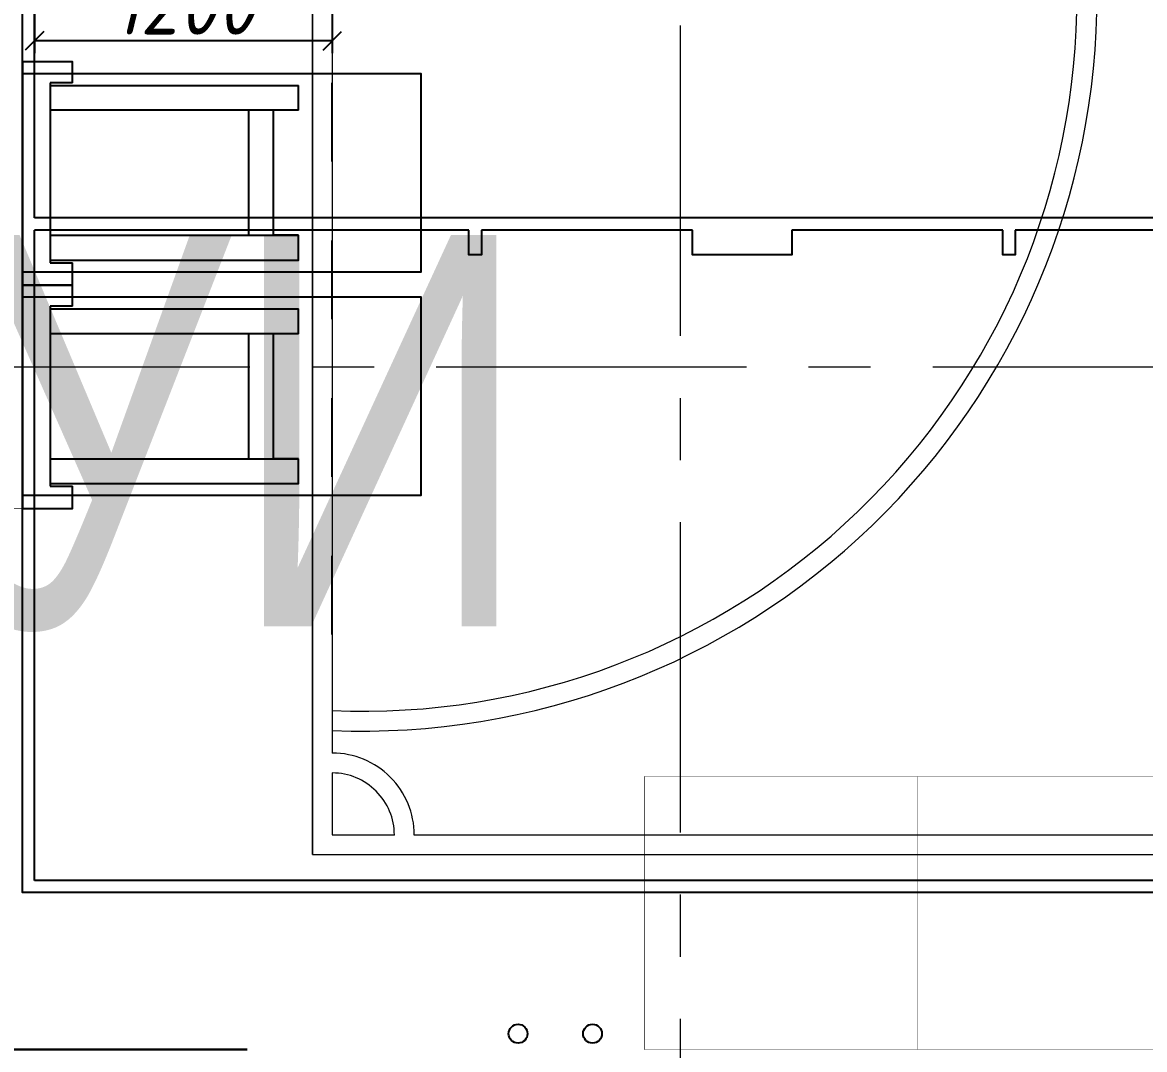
# Model space of a CAD drawing. Header units: millimetres. Extents: x -13407 to 8063098, y -54153 to 109271.
# Drawn here: x 29770 to 34289, y 60645 to 64781 of the extents above; entities that cross this region are included whole.
import ezdxf
from ezdxf.enums import TextEntityAlignment as Align

# ---------------------------------------------------------------- set-up
doc = ezdxf.new("R2018")
doc.units = ezdxf.units.MM
doc.linetypes.add('CENTER', pattern=[2, 1.25, -0.25, 0.25, -0.25])
doc.linetypes.add('Штрих', pattern=[6.35, 3.175, -3.175])
doc.layers.get('Defpoints').update_dxf_attribs({"color": 6})
for name, color, linetype, lineweight in [('АР_Маркер экспликации', 239, 'Continuous', 13), ('АР_Номер помещения', 1, 'Continuous', 25), ('АР_Оси', 193, 'Continuous', 9), ('АР_Помещения_площадь', 19, 'Continuous', 9), ('АР_Сущ Несущая стена', 202, 'Continuous', 30), ('ТХ_разметка минифутбол', 7, 'Continuous', 9)]:
    doc.layers.add(name, color=color, linetype=linetype, lineweight=lineweight)
doc.layers.add('АР_Названия помещений', color=124, linetype='Continuous', lineweight=5, plot=False)
doc.layers.add('ТХ_Задание КР', color=7, linetype='Continuous', true_color=0x9a5430)
doc.layers.add('ТХ_обор_спорт', color=5, linetype='Continuous')
doc.layers.add('ТХ_разметка баскетбол', color=7, linetype='Continuous')
doc.styles.add('ISOCPEUR', font='isocpeur.ttf', dxfattribs={"width": 0.7})
doc.styles.add('ISOCPEUR_I_2', font='isocpeui.ttf', dxfattribs={"width": 0.9})
doc.styles.get("Standard").update_dxf_attribs({"font": 'arial.ttf'})
doc.dimstyles.new('BY  ARTEM 250', dxfattribs={"dimtxt": 250, "dimasz": 75, "dimexe": 50, "dimexo": 0, "dimgap": 25, "dimtad": 1, "dimdec": 0, "dimrnd": 50, "dimzin": 12, "dimdsep": 46, "dimtxsty": 'ISOCPEUR_I_2', "dimblk": 'OBLIQUE', "dimcen": 50, "dimclrd": 256, "dimclre": 256, "dimclrt": 256, "dimazin": 2, "dimtfac": 1, "dimtdec": 0, "dimtix": 1, "dimtmove": 0, "dimatfit": 0, "dimldrblk": 'OBLIQUE', "dimfxl": 1, "dimlwd": -1, "dimlwe": -1, "dimarcsym": 0})

# ---------------------------------------------------------------- blocks, each defined once
blk = doc.blocks.new('*U608')
at = {"layer": 'Defpoints', "color": 7}
blk.add_line((1910.9, -2207.8), (1488.5, -2207.8), dxfattribs=at)
at = {"layer": 'АР_Номер помещения', "color": 7}
blk.add_circle((-30.8, -1656.5), 400, dxfattribs=at)
at = {"layer": 'Defpoints', "color": 7, "style": 'ISOCPEUR', "width": 0.7, "flags": 1}
blk.add_attdef('КАТЕГОРИЯ', (-499.2, -2092.2), '', height=250, dxfattribs=at)
at = {"layer": 'Defpoints', "color": 7, "style": 'ISOCPEUR', "width": 0.7}
blk.add_attdef('ПЛОЩАДЬ_ПОМЕЩЕНИЯ', text='', height=200, dxfattribs=at).set_placement((1915.7, -1961.3), align=Align.MIDDLE_RIGHT)
at = {"layer": 'АР_Номер помещения', "color": 7, "style": 'ISOCPEUR', "width": 0.7}
blk.add_attdef('НОМЕР_ПОМЕЩЕНИЯ', text='', height=300, dxfattribs=at).set_placement((-30.8, -1656.5), align=Align.MIDDLE_CENTER)
at = {"layer": 'АР_Помещения_площадь', "color": 7, "lineweight": 30, "width": 0.7, "flags": 104}
blk.add_attdef('ИМЯ_ПОМЕЩЕНИЯ', text='', height=100, dxfattribs=at).set_placement((157.6, 1217.1), align=Align.MIDDLE_CENTER)
blk = doc.blocks.new('спорт инвентарь 1')
blk.add_lwpolyline([(-52.9, 0), (-852.4, 0), (-852.4, 1604.1), (-52.9, 1604.1)], close=True)
for points in [[(-804.7, 111.2), (-804.7, 1111.8)], [(-704.1, 1111.8), (-804.7, 1111.8)], [(-704.1, 1111.8), (-704.1, 111.2)], [(-201.2, 1111.8), (-201.2, 1011.2), (-704.1, 1011.2), (-704.1, 910.6), (-201.2, 910.6)], [(-201.2, 111.2), (-201.2, 1111.8)], [(-100.6, 111.2), (-100.6, 1111.8), (-201.2, 1111.8)], [(-815.3, 201.2), (-900, 201.2), (-900, 0), (0, 0), (0, 201.2), (-90, 201.2)], [(-815.3, 201.2), (-815.3, 111.2)], [(-90, 111.2), (-90, 201.2)], [(-815.3, 111.2), (-90, 111.2)]]:
    blk.add_lwpolyline(points)
blk = doc.blocks.new('_Oblique')
at = {"color": 0, "linetype": 'ByBlock', "lineweight": -2}
blk.add_line((-0.5, -0.5), (0.5, 0.5), dxfattribs=at)
blk = doc.blocks.new('*D149')
at = {"layer": 'Defpoints', "color": 0, "transparency": 16777216}
for p in [(-10976.9, -1300), (-9776.9, -1300), (-10976.9, -1687.4)]:
    blk.add_point(p, dxfattribs=at)
at = {"layer": 'ТХ_разметка баскетбол', "transparency": 16777216}
for p, q in [((-10976.9, -1300), (-10976.9, -1737.4)), ((-9776.9, -1300), (-9776.9, -1737.4)), ((-9776.9, -1687.4), (-10976.9, -1687.4))]:
    blk.add_line(p, q, dxfattribs=at)
at = {"layer": 'ТХ_разметка баскетбол', "transparency": 16777216, "xscale": 75, "yscale": 75, "zscale": 75, "rotation": 180}
blk.add_blockref('_Oblique', (-10976.9, -1687.4), dxfattribs=at)
at = {"layer": 'ТХ_разметка баскетбол', "transparency": 16777216, "xscale": 75, "yscale": 75, "zscale": 75}
blk.add_blockref('_Oblique', (-9776.9, -1687.4), dxfattribs=at)
at = {"layer": 'ТХ_разметка баскетбол', "transparency": 16777216, "insert": (-10376.9, -1537.4), "char_height": 250, "attachment_point": 5, "style": 'ISOCPEUR_I_2'}
blk.add_mtext('1200', dxfattribs=at)
blk = doc.blocks.new('A$C00b7f25d')
at = {"layer": 'ТХ_разметка минифутбол', "color": 1}
for p, q in [((-444.5, 10627.5), (-444.5, 697.5)), ((-444.5, 697.5), (-444.5, 10627.5)), ((-364.5, 10217.5), (-364.5, 1106.3)), ((-364.5, 1026.3), (-364.5, 777.1)), ((-364.5, 777.1), (-114.4, 777.1)), ((-34.4, 777.1), (10122.5, 777.3)), ((-444.5, 697.5), (10202.5, 697.5))]:
    blk.add_line(p, q, dxfattribs=at)
for centre, radius, start, end in [((-244, 4154), 2959.2, 267.6652, 0.2111), ((-244.1, 4154), 2879.3, 267.6022, 0.2151), ((-364.4, 776.3), 330, 0, 90.0135), ((-364.4, 776.3), 250, 0, 90.0177)]:
    blk.add_arc(centre, radius, start, end, dxfattribs=at)
blk = doc.blocks.new('баскетбол')
at = {"color": 1, "linetype": 'Штрих', "ltscale": 100}
blk.add_lwpolyline([(-9776.9, -4078.8), (-9776.9, 4057.6)], dxfattribs=at)
at = {"layer": 'ТХ_разметка баскетбол', "color": 7}
for p, q in [((-10976.9, -2400), (-10976.9, 2400)), ((-5225, -2400), (-10976.9, -2400)), ((-10976.9, -5068.9), (-10976.9, -2450)), ((-9226.9, -2450), (-10976.9, -2450)), ((-8326.7, -2450), (-9176.7, -2450)), ((-7076.7, -2450), (-7926.7, -2450)), ((-6176.6, -2450), (-7026.6, -2450)), ((-5278.9, -5068.9), (-10976.9, -5068.9))]:
    blk.add_line(p, q, dxfattribs=at)
for points in [[(4205, 5117), (12525, 5117), (12525, -5117), (-11025, -5117), (-11025, 5117), (-2705, 5117)], [(-9176.7, -2450), (-9176.7, -2550), (-9226.9, -2550), (-9226.9, -2450)], [(-7926.7, -2450), (-7926.7, -2550), (-8326.7, -2550), (-8326.7, -2450)], [(-7026.6, -2450), (-7026.6, -2550), (-7076.7, -2550), (-7076.7, -2450)]]:
    blk.add_lwpolyline(points, dxfattribs=at)
dim = blk.add_linear_dim(base=(-10976.9, -1687.4), p1=(-9776.9, -1300), p2=(-10976.9, -1300), dimstyle='BY  ARTEM 250', dxfattribs=at)
dim.commit()
dim.dimension.update_dxf_attribs({"geometry": '*D149', "text_midpoint": (-10376.9, -1537.4)})

msp = doc.modelspace()

# ---------------------------------------------------------------- linework, layer by layer
at = {"layer": 'АР_Оси', "linetype": 'CENTER', "ltscale": 1000}
for p, q in [((32419.4, 70768.8), (32419.4, 15036.4)), ((-12563.8, 63395), (70614.6, 63395))]:
    msp.add_line(p, q, dxfattribs=at)
at = {"layer": 'АР_Сущ Несущая стена', "ltscale": 100}
msp.add_line((28474.9, 60645), (30674.9, 60645), dxfattribs=at)
at = {"layer": 'ТХ_Задание КР', "color": 20, "ltscale": 100, "const_width": 2}
msp.add_lwpolyline([(29769.9, 62823.4), (29649.8, 62823.4), (29649.8, 69893.2), (29769.9, 69893.2)], close=True, dxfattribs=at)
at = {"layer": 'ТХ_обор_спорт', "const_width": 2}
for points in [[(32274.9, 60645), (32274.9, 61745), (33374.9, 61745), (33374.9, 60645)], [(33374.9, 60645), (33374.9, 61745), (34474.9, 61745), (34474.9, 60645)]]:
    msp.add_lwpolyline(points, close=True, dxfattribs=at)
at = {"layer": 'ТХ_обор_спорт', "ltscale": 0.1}
for centre in [(31766, 60708.9), (32066, 60708.9)]:
    msp.add_circle(centre, 38, dxfattribs=at)

# ---------------------------------------------------------------- block references
at = {"layer": 'АР_Маркер экспликации'}
ref = msp.add_blockref('*U608', (27341.2, 65602.8), dxfattribs=at)
ref.add_attrib('НОМЕР_ПОМЕЩЕНИЯ', '166', dxfattribs={"layer": 'АР_Номер помещения', "color": 7, "height": 300, "style": 'ISOCPEUR', "width": 0.7}).set_placement((27310.4, 63946.3), align=Align.MIDDLE_CENTER)
lines = msp.add_mtext('\\W0.8000;ПУИ', dxfattribs={"layer": 'АР_Названия помещений', "insert": (28320.9, 63925.8), "char_height": 1576.782, "width": 926.94, "attachment_point": 1})
ref.add_attrib('ИМЯ_ПОМЕЩЕНИЯ', '', (28320.9, 63925.8), dxfattribs={"flags": 104}).embed_mtext(lines)
ref.add_attrib('ПЛОЩАДЬ_ПОМЕЩЕНИЯ', '####', dxfattribs={"layer": 'Defpoints', "color": 7, "height": 200, "style": 'ISOCPEUR', "width": 0.7}).set_placement((29256.9, 63641.5), align=Align.MIDDLE_RIGHT)
at = {"layer": 'ТХ_обор_спорт', "color": 217, "ltscale": 10, "true_color": 0x93278f}
msp.add_blockref('баскетбол', (40794.9, 66395), dxfattribs=at)
at = {"layer": 'ТХ_обор_спорт', "ltscale": 100}
msp.add_blockref('A$C00b7f25d', (31382.4, 60732.6), dxfattribs=at)
at = {"layer": 'ТХ_обор_спорт', "rotation": 270}
for p in [(29769.9, 63723.4), (29769.9, 62823.4)]:
    msp.add_blockref('спорт инвентарь 1', p, dxfattribs=at)

doc.saveas('drawing.dxf')
